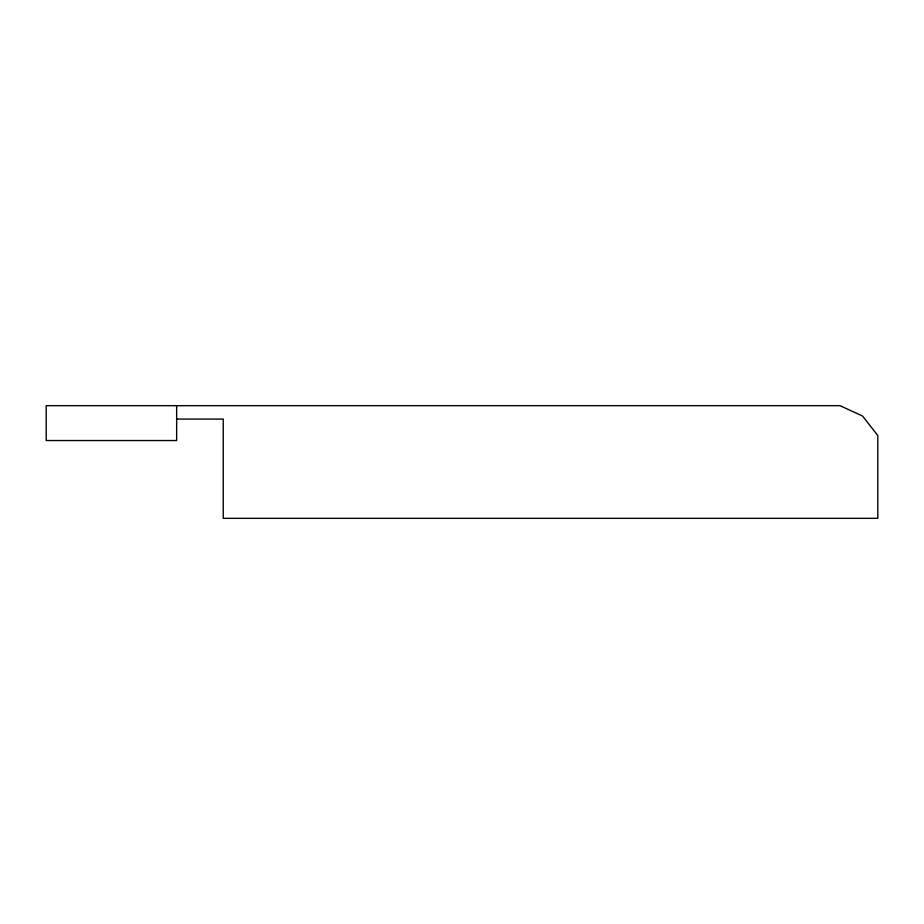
<?xml version="1.0" encoding="UTF-8"?>
<svg xmlns="http://www.w3.org/2000/svg" width="924" height="924" viewBox="0 0 924 924"><rect width="100%" height="100%" fill="white"/><g stroke="black" fill="none" stroke-linecap="round" stroke-linejoin="round"><path stroke-width="1.39" d="M176.646 419.08L223.25 419.08L223.25 518.329L877.8 518.329L877.8 435.527L862.554 416.043L840.02 405.671L46.2 405.671L46.2 440.54L176.646 440.54L176.646 405.671"/></g></svg>
